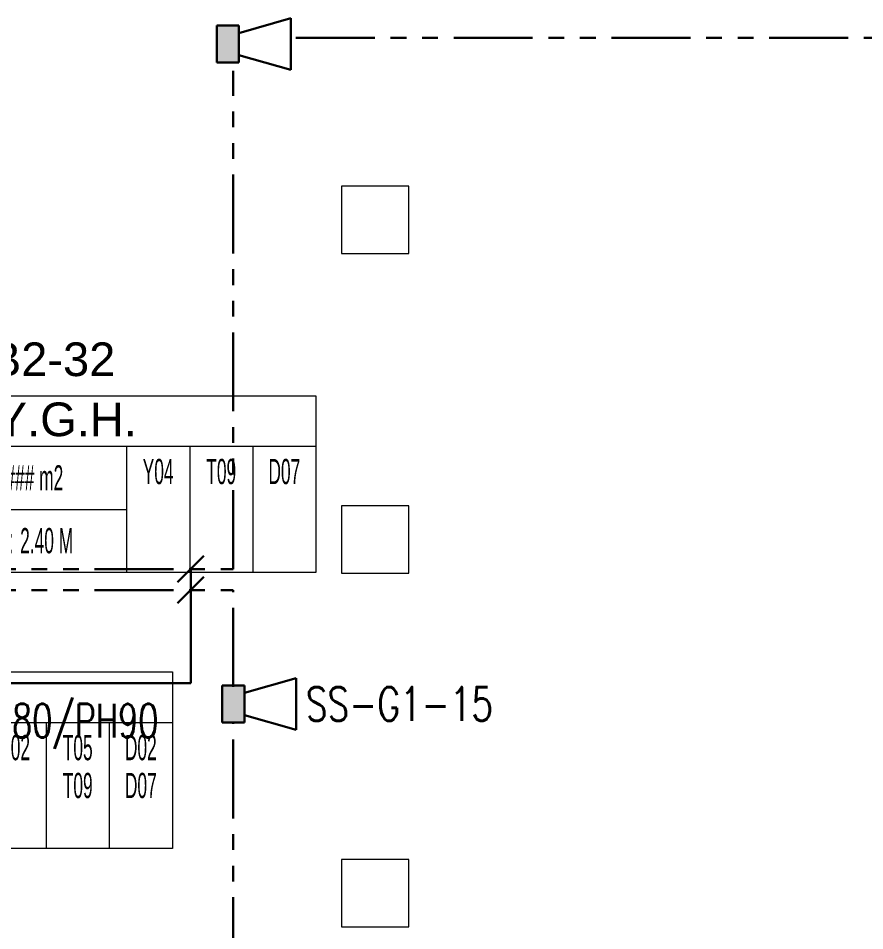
# Model space of a CAD drawing. Header units: metres. Extents: x -13545 to 152404, y -11890 to 28436.
# Drawn here: x 9456 to 10462, y 1595 to 2680 of the extents above; entities that cross this region are included whole.
import ezdxf
from ezdxf.enums import TextEntityAlignment as Align

# ---------------------------------------------------------------- set-up
doc = ezdxf.new("R2010")
doc.units = ezdxf.units.M
doc.header["$LTSCALE"] = 100
doc.header["$MEASUREMENT"] = 0
doc.linetypes.add('PHANTOM2', pattern=[1.25, 0.625, -0.125, 0.125, -0.125, 0.125, -0.125])
doc.layers.get('0').update_dxf_attribs({"color": 9, "lineweight": 9})
for name, color, linetype, lineweight in [('01', 9, 'Continuous', 9), ('21_mahal200', 9, 'Continuous', 9), ('E-6W ACİL ANONS İÇİN HOPARLÖR (SIVAÜSTÜ) (YANGINA DAYANIKLI)', 7, 'Continuous', 30), ('E-KABLO', 7, 'Continuous', 30), ('E-YANGIN', 7, 'Continuous', 30), ('E-YAZI', 7, 'Continuous', 30)]:
    doc.layers.add(name, color=color, linetype=linetype, lineweight=lineweight)
doc.styles.add('Arial', font='arial.ttf', dxfattribs={"height": 2.5})
doc.styles.add('ILGAZ', font='txttw.shx')
doc.styles.add('MuuM_TEXT-STANDART', font='ARIALN.TTF')

# ---------------------------------------------------------------- blocks, each defined once
blk = doc.blocks.new('100_6W ACİL ANONS İÇİN HOPARLÖR (SIVAÜSTÜ) (YANGINA DAYANIKLI)')
at = {"layer": 'E-6W ACİL ANONS İÇİN HOPARLÖR (SIVAÜSTÜ) (YANGINA DAYANIKLI)'}
blk.add_hatch(color=4, dxfattribs=at).paths.add_polyline_path([(0, 1.097), (1.317, 1.097), (1.317, -1.097), (0, -1.097)])
at = {"layer": 'E-6W ACİL ANONS İÇİN HOPARLÖR (SIVAÜSTÜ) (YANGINA DAYANIKLI)', "color": 4}
for p, q in [((0, -1.097), (0, 1.097)), ((0, 1.097), (1.317, 1.097)), ((1.317, 0.658), (4.389, 1.536)), ((1.317, 1.097), (1.317, -1.097)), ((4.389, -1.536), (4.389, 1.536)), ((1.317, -0.658), (4.389, -1.536)), ((1.317, -1.097), (0, -1.097))]:
    blk.add_line(p, q, dxfattribs=at)
blk = doc.blocks.new('p-kolon_80x80')
blk.add_lwpolyline([(-40, -40), (40, -40), (40, 40), (-40, 40)], close=True)
blk = doc.blocks.new('2.bod.sitatik')
at = {"layer": '01'}
for p in [(9880, -6190), (9880, -6570), (9880, -6990)]:
    blk.add_blockref('p-kolon_80x80', p, dxfattribs=at)
blk = doc.blocks.new('0_roomno2')
blk.add_lwpolyline([(19.375, -10.5), (0, -10.5), (0, 0), (19.375, 0)], close=True)
for points in [[(0, -3), (19.375, -3)], [(8.125, -3), (8.125, -10.5)], [(11.875, -3), (11.875, -10.5)], [(15.625, -3), (15.625, -10.5)], [(0, -6.75), (8.125, -6.75)]]:
    blk.add_lwpolyline(points)
at = {"style": 'MuuM_TEXT-STANDART', "width": 0.6}
blk.add_text('H:', height=1.5, dxfattribs=at).set_placement((0.35, -8.608), align=Align.MIDDLE_LEFT)
at = {"style": 'Arial'}
blk.add_attdef('ODANO', (0, 1.17), '', height=2, dxfattribs=at)
blk.add_attdef('MEKANADI', text='', height=2, dxfattribs=at).set_placement((0.35, -3), align=Align.BOTTOM_LEFT)
at = {"style": 'MuuM_TEXT-STANDART', "width": 0.6}
for tag, p in [('YER01', (10, -4.5)), ('TAVAN01', (13.75, -4.5)), ('DUVAR01', (17.5, -4.5)), ('YER02', (10, -6.75)), ('TAVAN02', (13.75, -6.75)), ('DUVAR02', (17.5, -6.75)), ('YER03', (10, -9)), ('TAVAN03', (13.75, -9)), ('DUVAR03', (17.5, -9))]:
    blk.add_attdef(tag, text='', height=1.5, dxfattribs=at).set_placement(p, align=Align.MIDDLE_CENTER)
for tag, p in [('M2', (0.35, -4.875)), ('TEMIZTAVANYUKSEKLIGI', (1.8, -8.608))]:
    blk.add_attdef(tag, text='', height=1.5, dxfattribs=at).set_placement(p, align=Align.MIDDLE_LEFT)
blk = doc.blocks.new('2.bod.Mimari')
at = {"layer": '21_mahal200'}
ref = blk.add_blockref('0_roomno2', (9422.15, -6399.09), dxfattribs=dict(at, xscale=20, yscale=20, zscale=20))
ref.add_attrib('ODANO', 'B2-32', (9422.15, -6375.69), dxfattribs={"layer": '0', "height": 40, "style": 'Arial'})
ref.add_attrib('MEKANADI', 'Y.G.H.', dxfattribs={"layer": '0', "height": 40, "style": 'Arial'}).set_placement((9429.15, -6459.09), align=Align.BOTTOM_LEFT)
ref.add_attrib('M2', '#### m2', dxfattribs={"layer": '0', "height": 30, "style": 'MuuM_TEXT-STANDART', "width": 0.6}).set_placement((9429.15, -6496.59), align=Align.MIDDLE_LEFT)
ref.add_attrib('TEMIZTAVANYUKSEKLIGI', '2.40 M', dxfattribs={"layer": '0', "height": 30, "style": 'MuuM_TEXT-STANDART', "width": 0.6}).set_placement((9458.15, -6571.25), align=Align.MIDDLE_LEFT)
ref.add_attrib('YER01', 'Y04', dxfattribs={"layer": '0', "height": 30, "style": 'MuuM_TEXT-STANDART', "width": 0.6}).set_placement((9622.15, -6489.09), align=Align.MIDDLE_CENTER)
ref.add_attrib('TAVAN01', 'T09', dxfattribs={"layer": '0', "height": 30, "style": 'MuuM_TEXT-STANDART', "width": 0.6}).set_placement((9697.15, -6489.09), align=Align.MIDDLE_CENTER)
ref.add_attrib('DUVAR01', 'D07', dxfattribs={"layer": '0', "height": 30, "style": 'MuuM_TEXT-STANDART', "width": 0.6}).set_placement((9772.15, -6489.09), align=Align.MIDDLE_CENTER)
ref = blk.add_blockref('0_roomno2', (9251.56, -6727.16), dxfattribs=dict(at, xscale=20, yscale=20, zscale=20))
ref.add_attrib('ODANO', 'B2-33', (9251.56, -6703.76), dxfattribs={"layer": '0', "height": 40, "style": 'Arial'})
ref.add_attrib('MEKANADI', 'OFİS', dxfattribs={"layer": '0', "height": 40, "style": 'Arial'}).set_placement((9258.56, -6787.16), align=Align.BOTTOM_LEFT)
ref.add_attrib('M2', '##### m2', dxfattribs={"layer": '0', "height": 30, "style": 'MuuM_TEXT-STANDART', "width": 0.6}).set_placement((9258.56, -6824.66), align=Align.MIDDLE_LEFT)
ref.add_attrib('TEMIZTAVANYUKSEKLIGI', '2.20 M', dxfattribs={"layer": '0', "height": 30, "style": 'MuuM_TEXT-STANDART', "width": 0.6}).set_placement((9287.56, -6899.32), align=Align.MIDDLE_LEFT)
ref.add_attrib('YER01', 'Y02', dxfattribs={"layer": '0', "height": 30, "style": 'MuuM_TEXT-STANDART', "width": 0.6}).set_placement((9451.56, -6817.16), align=Align.MIDDLE_CENTER)
ref.add_attrib('TAVAN01', 'T05', dxfattribs={"layer": '0', "height": 30, "style": 'MuuM_TEXT-STANDART', "width": 0.6}).set_placement((9526.56, -6817.16), align=Align.MIDDLE_CENTER)
ref.add_attrib('DUVAR01', 'D02', dxfattribs={"layer": '0', "height": 30, "style": 'MuuM_TEXT-STANDART', "width": 0.6}).set_placement((9601.56, -6817.16), align=Align.MIDDLE_CENTER)
ref.add_attrib('TAVAN02', 'T09', dxfattribs={"layer": '0', "height": 30, "style": 'MuuM_TEXT-STANDART', "width": 0.6}).set_placement((9526.56, -6862.16), align=Align.MIDDLE_CENTER)
ref.add_attrib('DUVAR02', 'D07', dxfattribs={"layer": '0', "height": 30, "style": 'MuuM_TEXT-STANDART', "width": 0.6}).set_placement((9601.56, -6862.16), align=Align.MIDDLE_CENTER)

msp = doc.modelspace()

# ---------------------------------------------------------------- linework, layer by layer
at = {"layer": 'E-KABLO', "color": 5, "linetype": 'PHANTOM2', "ltscale": 1.5}
for p, q in [((9786, 2656.4), (10662.2, 2656.4)), ((9711.4, 2025), (9711.4, 2616.9)), ((7671.6, 2025), (9711.4, 2025)), ((7671.6, 2000), (9711.4, 2000)), ((9711.4, 1885.2), (9711.4, 2000)), ((9711.4, 1166.2), (9711.4, 1841.3))]:
    msp.add_line(p, q, dxfattribs=at)
at = {"layer": 'E-KABLO', "color": 7}
for p, q in [((9676.6, 2040.7), (9645.2, 2009.3)), ((9676.6, 2015.7), (9645.2, 1984.3))]:
    msp.add_line(p, q, dxfattribs=at)
at = {"layer": 'E-YANGIN'}
for p, q in [((9660.9, 1889.4), (9660.9, 2025)), ((9080.1, 1889.4), (9660.9, 1889.4))]:
    msp.add_line(p, q, dxfattribs=at)

# ---------------------------------------------------------------- block references
for name in ['2.bod.sitatik', '2.bod.Mimari']:
    msp.add_blockref(name, (0, 8630))
at = {"layer": 'E-6W ACİL ANONS İÇİN HOPARLÖR (SIVAÜSTÜ) (YANGINA DAYANIKLI)', "xscale": 20, "yscale": 20, "zscale": 20}
for p in [(9691.9, 2648.8), (9698.4, 1864.6)]:
    msp.add_blockref('100_6W ACİL ANONS İÇİN HOPARLÖR (SIVAÜSTÜ) (YANGINA DAYANIKLI)', p, dxfattribs=at)

# ---------------------------------------------------------------- texts
at = {"layer": 'E-YAZI', "color": 3, "style": 'ILGAZ'}
for s, width, p in [('SS-G1-15', 0.75, (9797.8, 1844.7)), ('2x0,75 LIHCH-Fe180/PH90', 0.7, (9094.5, 1824.8))]:
    msp.add_text(s, height=40, dxfattribs=dict(at, width=width)).set_placement(p)

doc.saveas('drawing.dxf')
